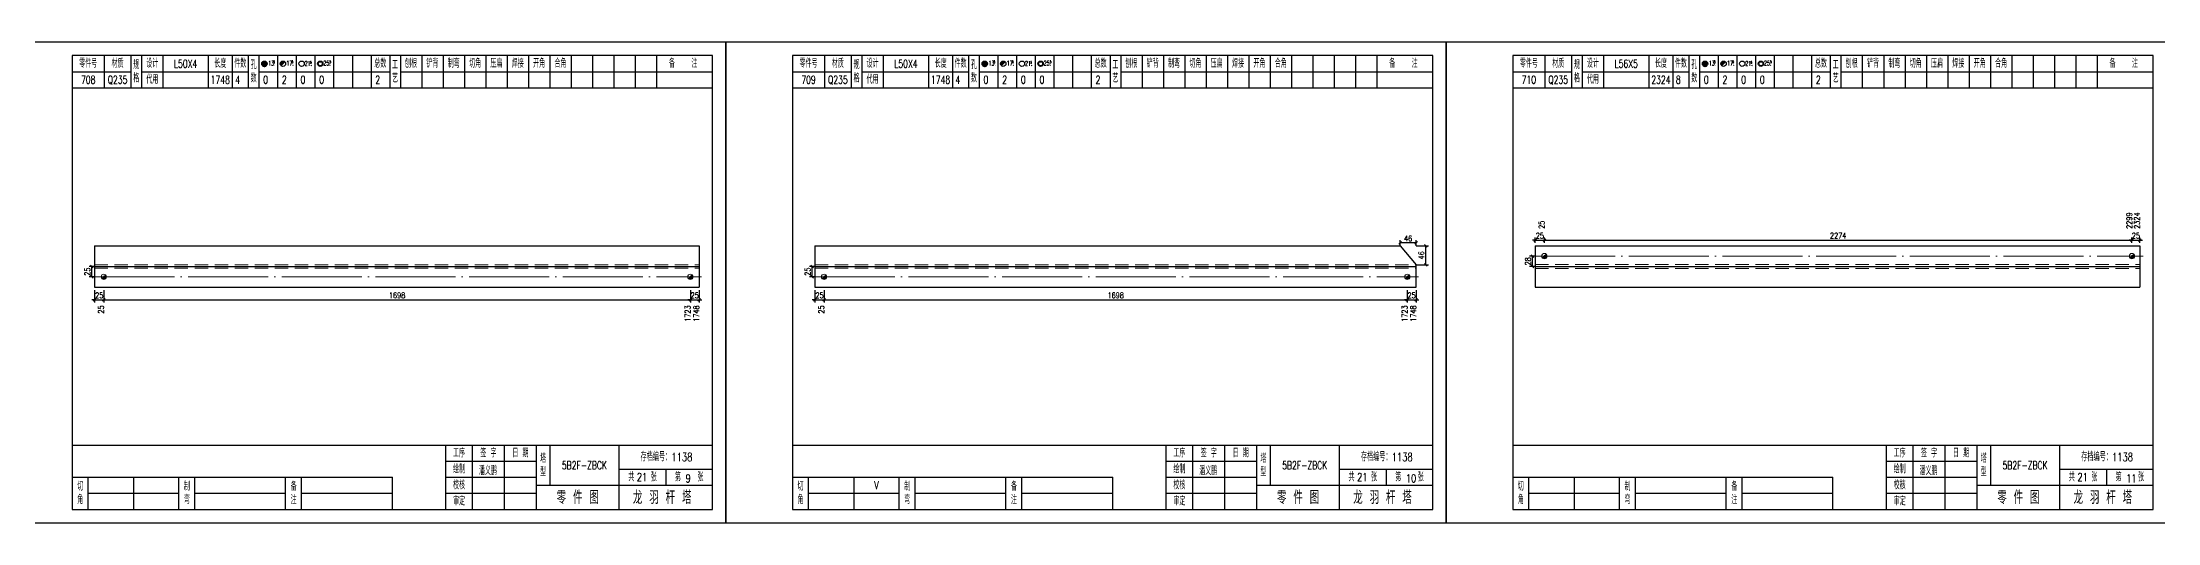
# Model space of a CAD drawing. Header units: millimetres. Extents: x 0 to 30240, y -10896 to -1348.
# Drawn here: x 2174 to 2967, y -5350 to -5170 of the extents above; entities that cross this region are included whole.
import ezdxf
from ezdxf.enums import TextEntityAlignment as Align

# ---------------------------------------------------------------- set-up
doc = ezdxf.new("R2010")
doc.units = ezdxf.units.MM
doc.header["$LTSCALE"] = 20
doc.header["$PDMODE"] = 1
doc.linetypes.add('DASHDOT2X', pattern=[1.75, 1.5, -0.125, 0, -0.125])
doc.linetypes.add('HIDDEN', pattern=[0.375, 0.25, -0.125])
for name, color, linetype, lineweight in [('1', 7, 'Continuous', 25), ('11', 3, 'Continuous', 13), ('2', 1, 'HIDDEN', 13), ('5', 1, 'Continuous', 13), ('7', 2, 'DASHDOT2X', 13)]:
    doc.layers.add(name, color=color, linetype=linetype, lineweight=lineweight)
doc.styles.get("Standard").update_dxf_attribs({"font": 'simplex', "width": 0.7, "bigfont": 'gbhzfs.shx'})
doc.styles.add('SYMBOL_TXT', font='txt.shx', dxfattribs={"width": 0.6})
doc.styles.add('TITLE_TXT', font='simplex.shx', dxfattribs={"width": 0.75, "height": 2.5, "bigfont": 'gbhzfs.shx'})
doc.dimstyles.get("Standard").update_dxf_attribs({"dimtxt": 2.1, "dimasz": 1, "dimexe": 1.05, "dimexo": 0, "dimgap": 0.63, "dimtad": 1, "dimzin": 0, "dimdsep": 46, "dimtxsty": 'standard', "dimblk": 'OBLIQUE', "dimblk1": 'OBLIQUE', "dimblk2": 'OBLIQUE', "dimcen": 0.09, "dimadec": 0, "dimazin": 0, "dimtfac": 1, "dimtdec": 1, "dimtix": 1, "dimtmove": 0, "dimatfit": 3, "dimfxl": 0, "dimtolj": 1, "dimtzin": 0, "dimarcsym": 0})
pattern_1 = [(0, (-3, 0), (0, 0.0125), [])]

# ---------------------------------------------------------------- blocks, each defined once
blk = doc.blocks.new('M12_HOLE')
h = blk.add_hatch()
h.set_pattern_fill('LINE', scale=0.1, style=0)
h.set_pattern_definition(pattern_1)
h.paths.add_polyline_path([(-5, 0, 1), (-1, 0, 1)])
at = {"color": 7}
blk.add_circle((-3, 0), 2, dxfattribs=at)
at = {"color": 7, "attachment_point": 1, "style": 'SYMBOL_TXT'}
for s, insert, char_height, width in [('13\\f??|b0|i0|c0|p54;.', (-0.1, 2.1), 3.5, 5.707), ('5', (3.7, 2.3), 1.8, 2.931)]:
    blk.add_mtext(s, dxfattribs=dict(at, insert=insert, char_height=char_height, width=width))
blk = doc.blocks.new('M16_HOLE')
h = blk.add_hatch()
h.set_pattern_fill('LINE', scale=0.1, style=0)
h.set_pattern_definition(pattern_1)
h.paths.add_polyline_path([(-1.6, 1.4, 0.668179), (-5, 0, 0.198912), (-4.4, -1.4)])
at = {"color": 7}
blk.add_circle((-3, 0), 2, dxfattribs=at)
at = {"color": 7, "attachment_point": 1, "style": 'SYMBOL_TXT'}
for s, insert, char_height, width in [('17.', (-0.4, 2.1), 3.5, 6.316), ('5', (3.6, 2.3), 1.8, 1.822)]:
    blk.add_mtext(s, dxfattribs=dict(at, insert=insert, char_height=char_height, width=width))
blk = doc.blocks.new('M20_HOLE')
at = {"color": 7}
blk.add_circle((-3, 0), 2, dxfattribs=at)
at = {"color": 7, "attachment_point": 1, "style": 'SYMBOL_TXT'}
for s, insert, char_height, width in [('21.', (-0.7, 2), 3.5, 6.074), ('5', (3.3, 2), 1.8, 1.458)]:
    blk.add_mtext(s, dxfattribs=dict(at, insert=insert, char_height=char_height, width=width))
blk = doc.blocks.new('M24_HOLE')
at = {"color": 7}
for radius in [2, 1.5]:
    blk.add_circle((-3, 0), radius, dxfattribs=at)
at = {"color": 7, "attachment_point": 1, "style": 'SYMBOL_TXT'}
for s, insert, char_height, width in [('25.', (-0.7, 2.1), 3.5, 2.429), ('5', (3.9, 2.3), 1.8, 1.944)]:
    blk.add_mtext(s, dxfattribs=dict(at, insert=insert, char_height=char_height, width=width))
blk = doc.blocks.new('JgCard')
for p, q in [((270, 180), (0, 180)), ((0, 180), (0, 0)), ((265, 175), (25, 175)), ((25, 175), (25, 5)), ((37, 175), (37, 163)), ((47, 175), (47, 163)), ((51, 175), (51, 163)), ((59, 175), (59, 163)), ((76, 175), (76, 163)), ((85, 175), (85, 163)), ((91, 175), (91, 163)), ((95, 175), (95, 163)), ((102, 175), (102, 163)), ((109, 175), (109, 163)), ((116, 175), (116, 163)), ((123, 175), (123, 163)), ((130, 175), (130, 163)), ((137, 175), (137, 163)), ((144, 175), (144, 163)), ((148, 175), (148, 163)), ((156, 175), (156, 163)), ((164, 175), (164, 163)), ((172, 175), (172, 163)), ((180, 175), (180, 163)), ((188, 175), (188, 163)), ((196, 175), (196, 163)), ((204, 175), (204, 163)), ((212, 175), (212, 163)), ((220, 175), (220, 163)), ((228, 175), (228, 163)), ((236, 175), (236, 163)), ((244, 175), (244, 163)), ((265, 5), (265, 175)), ((270, 0), (270, 180)), ((25, 169), (47, 169)), ((51, 169), (91, 169)), ((95, 169), (144, 169)), ((148, 169), (265, 169)), ((25, 163), (265, 163)), ((25, 29), (265, 29)), ((165, 5), (165, 29)), ((175, 5), (175, 29)), ((187, 5), (187, 29)), ((199, 5), (199, 29)), ((204, 29), (204, 14)), ((230, 5), (230, 29)), ((25, 17), (145, 17)), ((31, 5), (31, 17)), ((48, 17), (48, 5)), ((65, 5), (65, 17)), ((71, 5), (71, 17)), ((105, 5), (105, 17)), ((111, 5), (111, 17)), ((145, 5), (145, 17)), ((165, 23), (199, 23)), ((165, 17), (199, 17)), ((230, 20), (265, 20)), ((247.5, 20), (247.5, 14)), ((31, 11), (65, 11)), ((71, 11), (105, 11)), ((111, 11), (145, 11)), ((165, 11), (199, 11)), ((199, 14), (265, 14)), ((0, 0), (270, 0)), ((25, 5), (265, 5))]:
    blk.add_line(p, q)
blk.add_lwpolyline([(96.03, 171.99, -1), (98.03, 171.99, -1)], format="xyb", close=True)
blk.add_point((145, 96))
at = {"xscale": 0.5, "yscale": 0.5, "zscale": 0.5}
for name, p in [('M12_HOLE', (98.53, 171.99)), ('M16_HOLE', (105.5, 172)), ('M20_HOLE', (112.5, 172)), ('M24_HOLE', (119.5, 172))]:
    blk.add_blockref(name, p, dxfattribs=at)
at = {"style": 'TITLE_TXT', "width": 0.75}
for s, height, p in [('存档编号：1138', 3.076, (238.02, 23.07)), ('潘义鹏', 3, (177.45, 17.91)), ('龙 羽 杆 塔', 5, (235.17, 6.97))]:
    blk.add_text(s, height=height, dxfattribs=at).set_placement(p)
at = {"attachment_point": 5, "style": 'TITLE_TXT'}
for s, insert, char_height, width in [('零件号', (31, 172), 3, 15), ('材质', (42, 172), 3, 8), ('规格', (49, 169), 3, 4), ('代用', (55, 166), 3, 8), ('设计', (55, 172), 3, 8), ('长度', (80.5, 172), 3, 8), ('件数', (88, 172), 3, 6), ('孔数', (93, 169), 3, 4), ('总数', (140.5, 172), 3, 7), ('工\\P艺', (146, 169), 3, 4), ('刨根', (152, 172), 3, 8), ('铲背', (160, 172), 3, 8), ('制弯', (168, 172), 3, 8), ('切角', (176, 172), 3, 8), ('压扁', (184, 172), 3, 8), ('焊接', (192, 172), 3, 8), ('开角', (200, 172), 3, 8), ('合角', (208, 172), 3, 8), ('备    注', (254, 172), 3, 22), ('工序', (170, 26), 3, 10), ('签 字', (181, 26), 3, 12), ('日 期', (193, 26), 3, 12), ('塔\\P型', (201.5, 21.5), 3, 5), ('绘制', (170, 20), 3, 10), ('共    张', (238.75, 17), 3, 17.5), ('第    张', (256.25, 17), 3, 17.5), ('切\\P角', (28, 11), 3, 6), ('制\\P弯', (68, 11), 3, 6), ('备\\P注', (108, 11), 3, 6), ('校核', (170, 14), 3, 10), ('审定', (170, 8), 3, 10), ('零 件 图', (214.5, 9.5), 5, 31)]:
    blk.add_mtext(s, dxfattribs=dict(at, insert=insert, char_height=char_height, width=width))
blk = doc.blocks.new('M16')
for p, q in [((-0.71, -0.71), (0.71, 0.71)), ((-0.4, 0), (0.4, 0)), ((0, 0.4), (0, -0.4))]:
    blk.add_line(p, q)
blk.add_circle((0, 0), 1)
for radius in [0.8, 0.6, 0.4, 0.2]:
    blk.add_arc((0, 0), radius, 225, 45)
blk = doc.blocks.new('_Oblique')
at = {"color": 0, "linetype": 'ByBlock', "lineweight": -2}
blk.add_line((-0.5, -0.5), (0.5, 0.5), dxfattribs=at)
blk = doc.blocks.new('*D3225')
at = {"layer": '11', "color": 0, "lineweight": -2}
for p, q in [((2193.4, -5262.62), (2193.4, -5267.34)), ((2196.84, -5262.62), (2196.84, -5267.34)), ((2193.4, -5266.29), (2192.4, -5266.29)), ((2193.4, -5266.29), (2196.84, -5266.29)), ((2196.84, -5266.29), (2197.84, -5266.29))]:
    blk.add_line(p, q, dxfattribs=at)
at = {"layer": 'Defpoints', "color": 0}
for p in [(2193.4, -5262.62), (2196.84, -5262.62), (2196.84, -5266.29)]:
    blk.add_point(p, dxfattribs=at)
at = {"layer": '11', "color": 0, "lineweight": -2}
blk.add_blockref('_Oblique', (2193.4, -5266.29), dxfattribs=at)
at = {"layer": '11', "color": 0, "lineweight": -2, "rotation": 180}
blk.add_blockref('_Oblique', (2196.84, -5266.29), dxfattribs=at)
at = {"layer": '11', "color": 0, "insert": (2195.12, -5264.61), "char_height": 2.1, "attachment_point": 5}
blk.add_mtext('\\A1;25', dxfattribs=at)
blk = doc.blocks.new('*D3227')
at = {"layer": '11', "color": 0, "lineweight": -2}
for p, q in [((2416.7, -5262.62), (2416.7, -5267.34)), ((2420, -5262.62), (2420, -5267.34)), ((2416.7, -5266.29), (2415.7, -5266.29)), ((2416.7, -5266.29), (2420, -5266.29)), ((2420, -5266.29), (2421, -5266.29))]:
    blk.add_line(p, q, dxfattribs=at)
at = {"layer": 'Defpoints', "color": 0}
for p in [(2416.7, -5262.62), (2420, -5262.62), (2420, -5266.29)]:
    blk.add_point(p, dxfattribs=at)
at = {"layer": '11', "color": 0, "lineweight": -2}
blk.add_blockref('_Oblique', (2416.7, -5266.29), dxfattribs=at)
at = {"layer": '11', "color": 0, "lineweight": -2, "rotation": 180}
blk.add_blockref('_Oblique', (2420, -5266.29), dxfattribs=at)
at = {"layer": '11', "color": 0, "insert": (2418.35, -5264.61), "char_height": 2.1, "attachment_point": 5}
blk.add_mtext('\\A1;25', dxfattribs=at)
blk = doc.blocks.new('*D3229')
at = {"layer": '11', "color": 0, "lineweight": -2}
for p, q in [((2463.4, -5262.62), (2463.4, -5267.34)), ((2466.84, -5262.62), (2466.84, -5267.34)), ((2463.4, -5266.29), (2462.4, -5266.29)), ((2463.4, -5266.29), (2466.84, -5266.29)), ((2466.84, -5266.29), (2467.84, -5266.29))]:
    blk.add_line(p, q, dxfattribs=at)
at = {"layer": 'Defpoints', "color": 0}
for p in [(2463.4, -5262.62), (2466.84, -5262.62), (2466.84, -5266.29)]:
    blk.add_point(p, dxfattribs=at)
at = {"layer": '11', "color": 0, "lineweight": -2}
blk.add_blockref('_Oblique', (2463.4, -5266.29), dxfattribs=at)
at = {"layer": '11', "color": 0, "lineweight": -2, "rotation": 180}
blk.add_blockref('_Oblique', (2466.84, -5266.29), dxfattribs=at)
at = {"layer": '11', "color": 0, "insert": (2465.12, -5264.61), "char_height": 2.1, "attachment_point": 5}
blk.add_mtext('\\A1;25', dxfattribs=at)
blk = doc.blocks.new('*D3231')
at = {"layer": '11', "color": 0, "lineweight": -2}
for p, q in [((2685.43, -5262.62), (2685.43, -5267.34)), ((2688.7, -5262.62), (2688.7, -5267.34)), ((2685.43, -5266.29), (2684.43, -5266.29)), ((2685.43, -5266.29), (2688.7, -5266.29)), ((2688.7, -5266.29), (2689.7, -5266.29))]:
    blk.add_line(p, q, dxfattribs=at)
at = {"layer": 'Defpoints', "color": 0}
for p in [(2685.43, -5262.62), (2688.7, -5262.62), (2688.7, -5266.29)]:
    blk.add_point(p, dxfattribs=at)
at = {"layer": '11', "color": 0, "lineweight": -2}
blk.add_blockref('_Oblique', (2685.43, -5266.29), dxfattribs=at)
at = {"layer": '11', "color": 0, "lineweight": -2, "rotation": 180}
blk.add_blockref('_Oblique', (2688.7, -5266.29), dxfattribs=at)
at = {"layer": '11', "color": 0, "insert": (2687.06, -5264.61), "char_height": 2.1, "attachment_point": 5}
blk.add_mtext('\\A1;25', dxfattribs=at)
blk = doc.blocks.new('*D3233')
at = {"layer": '11', "color": 0, "lineweight": -2}
for p, q in [((2682.78, -5246.03), (2682.78, -5243.93)), ((2688.7, -5244.98), (2682.78, -5244.98)), ((2688.7, -5246.03), (2688.7, -5243.93))]:
    blk.add_line(p, q, dxfattribs=at)
at = {"layer": 'Defpoints', "color": 0}
for p in [(2682.78, -5244.98), (2682.78, -5246.03), (2688.7, -5246.03)]:
    blk.add_point(p, dxfattribs=at)
at = {"layer": '11', "color": 0, "lineweight": -2, "rotation": 180}
blk.add_blockref('_Oblique', (2682.78, -5244.98), dxfattribs=at)
at = {"layer": '11', "color": 0, "lineweight": -2}
blk.add_blockref('_Oblique', (2688.7, -5244.98), dxfattribs=at)
at = {"layer": '11', "color": 0, "insert": (2685.74, -5243.3), "char_height": 2.1, "attachment_point": 5}
blk.add_mtext('\\A1;46', dxfattribs=at)
blk = doc.blocks.new('*D3235')
at = {"layer": '11', "color": 0, "lineweight": -2}
for p, q in [((2733.4, -5243.93), (2732.4, -5243.93)), ((2733.4, -5244.98), (2733.4, -5242.88)), ((2733.4, -5243.93), (2736.84, -5243.93)), ((2736.84, -5244.98), (2736.84, -5242.88)), ((2736.84, -5243.93), (2737.84, -5243.93))]:
    blk.add_line(p, q, dxfattribs=at)
at = {"layer": 'Defpoints', "color": 0}
for p in [(2733.4, -5244.98), (2736.84, -5243.93), (2736.84, -5244.98)]:
    blk.add_point(p, dxfattribs=at)
at = {"layer": '11', "color": 0, "lineweight": -2}
blk.add_blockref('_Oblique', (2733.4, -5243.93), dxfattribs=at)
at = {"layer": '11', "color": 0, "lineweight": -2, "rotation": 180}
blk.add_blockref('_Oblique', (2736.84, -5243.93), dxfattribs=at)
at = {"layer": '11', "color": 0, "insert": (2735.12, -5242.25), "char_height": 2.1, "attachment_point": 5}
blk.add_mtext('\\A1;25', dxfattribs=at)
blk = doc.blocks.new('*D3237')
at = {"layer": '11', "color": 0, "lineweight": -2}
for p, q in [((2957.06, -5243.93), (2956.06, -5243.93)), ((2957.06, -5244.98), (2957.06, -5242.88)), ((2957.06, -5243.93), (2960, -5243.93)), ((2960, -5244.98), (2960, -5242.88)), ((2960, -5243.93), (2961, -5243.93))]:
    blk.add_line(p, q, dxfattribs=at)
at = {"layer": 'Defpoints', "color": 0}
for p in [(2957.06, -5244.98), (2960, -5243.93), (2960, -5244.98)]:
    blk.add_point(p, dxfattribs=at)
at = {"layer": '11', "color": 0, "lineweight": -2}
blk.add_blockref('_Oblique', (2957.06, -5243.93), dxfattribs=at)
at = {"layer": '11', "color": 0, "lineweight": -2, "rotation": 180}
blk.add_blockref('_Oblique', (2960, -5243.93), dxfattribs=at)
at = {"layer": '11', "color": 0, "insert": (2958.53, -5242.25), "char_height": 2.1, "attachment_point": 5}
blk.add_mtext('\\A1;25', dxfattribs=at)

msp = doc.modelspace()

# ---------------------------------------------------------------- linework, layer by layer
at = {"layer": '1'}
for p, q in [((2193.4, -5246.027), (2193.4, -5261.567)), ((2193.4, -5246.027), (2420, -5246.027)), ((2420, -5246.027), (2420, -5261.567)), ((2463.4, -5246.027), (2463.4, -5261.567)), ((2463.4, -5246.027), (2682.775, -5246.027)), ((2682.775, -5246.027), (2688.7, -5253.175)), ((2733.4, -5246.027), (2733.4, -5261.567)), ((2733.4, -5246.027), (2960, -5246.027)), ((2960, -5246.027), (2960, -5261.567)), ((2193.4, -5253.797), (2420, -5253.797)), ((2463.4, -5253.797), (2688.7, -5253.797)), ((2688.7, -5253.797), (2688.7, -5253.175)), ((2688.7, -5261.567), (2688.7, -5253.797)), ((2733.4, -5253.797), (2960, -5253.797)), ((2193.4, -5261.567), (2420, -5261.567)), ((2463.4, -5261.567), (2688.7, -5261.567)), ((2733.4, -5261.567), (2960, -5261.567))]:
    msp.add_line(p, q, dxfattribs=at)
at = {"layer": '2'}
for p, q in [((2193.4, -5253.175), (2420, -5253.175)), ((2193.4, -5254.418), (2420, -5254.418)), ((2463.4, -5253.175), (2688.7, -5253.175)), ((2463.4, -5254.418), (2688.7, -5254.418)), ((2733.4, -5253.103), (2960, -5253.103)), ((2733.4, -5254.491), (2960, -5254.491))]:
    msp.add_line(p, q, dxfattribs=at)
at = {"layer": '7'}
for p, q in [((2733.4, -5249.912), (2961.26, -5249.912)), ((2193.4, -5257.682), (2420.895, -5257.682)), ((2463.4, -5257.682), (2689.626, -5257.682))]:
    msp.add_line(p, q, dxfattribs=at)

# ---------------------------------------------------------------- block references
at = {"layer": '1'}
for p in [(2160, -5349.797), (2430, -5349.797), (2700, -5349.797)]:
    msp.add_blockref('JgCard', p, dxfattribs=at)
at = {"layer": '5'}
for p in [(2736.84, -5249.912), (2957.06, -5249.912), (2196.84, -5257.682), (2416.695, -5257.682), (2466.84, -5257.682), (2685.426, -5257.682)]:
    msp.add_blockref('M16', p, dxfattribs=at)

# ---------------------------------------------------------------- texts
at = {"style": 'TITLE_TXT', "width": 0.75}
for s, p in [('21', (2396.659, -5334.189)), ('9', (2414.916, -5334.688)), ('21', (2666.659, -5334.189)), ('10', (2684.916, -5334.688)), ('21', (2936.659, -5334.189)), ('11', (2954.916, -5334.688))]:
    msp.add_text(s, height=3, dxfattribs=at).set_placement(p)
at = {"layer": '1', "width": 0.7}
for s, p in [('L50X4', (2227.5, -5177.797)), ('L50X4', (2497.5, -5177.797)), ('L56X5', (2767.5, -5177.797)), ('708', (2191, -5183.797)), ('Q235', (2202, -5183.797)), ('1748', (2240.5, -5183.797)), ('4', (2247, -5183.797)), ('0', (2257.5, -5183.797)), ('2', (2264.5, -5183.797)), ('0', (2271.5, -5183.797)), ('0', (2278.5, -5183.797)), ('2', (2299.5, -5183.797)), ('709', (2461, -5183.797)), ('Q235', (2472, -5183.797)), ('1748', (2510.5, -5183.797)), ('4', (2517, -5183.797)), ('0', (2527.5, -5183.797)), ('2', (2534.5, -5183.797)), ('0', (2541.5, -5183.797)), ('0', (2548.5, -5183.797)), ('2', (2569.5, -5183.797)), ('710', (2731, -5183.797)), ('Q235', (2742, -5183.797)), ('2324', (2780.5, -5183.797)), ('8', (2787, -5183.797)), ('0', (2797.5, -5183.797)), ('2', (2804.5, -5183.797)), ('0', (2811.5, -5183.797)), ('0', (2818.5, -5183.797)), ('2', (2839.5, -5183.797)), ('V', (2486.5, -5335.797))]:
    msp.add_text(s, height=3, dxfattribs=at).set_placement(p, align=Align.MIDDLE_CENTER)
for s, p in [('25', (2736.829, -5239.727)), ('2299', (2957.108, -5239.727)), ('2324', (2960, -5239.727))]:
    msp.add_text(s, height=2.1, rotation=90, dxfattribs=at).set_placement(p)
for s, p in [('25', (2196.84, -5268.392)), ('1723', (2416.76, -5268.392)), ('1748', (2420, -5268.392)), ('25', (2466.84, -5268.392)), ('1723', (2685.493, -5268.392)), ('1748', (2688.7, -5268.392))]:
    msp.add_text(s, height=2.1, rotation=90, dxfattribs=at).set_placement(p, align=Align.RIGHT)
at = {"layer": '1', "char_height": 3, "width": 26, "attachment_point": 5}
for insert in [(2377, -5328.297), (2647, -5328.297), (2917, -5328.297)]:
    msp.add_mtext('5B2F-ZBCK', dxfattribs=dict(at, insert=insert))

# ---------------------------------------------------------------- dimensions: what is measured, and where the dimension line sits
at = {"layer": '1'}
for base, p1, p2, text in [((2192.35, -5253.797), (2193.35, -5257.682), (2193.35, -5253.797), '25'), ((2462.35, -5253.797), (2463.35, -5257.682), (2463.35, -5253.797), '25'), ((2732.35, -5249.912), (2733.35, -5253.797), (2733.35, -5249.912), '28')]:
    msp.add_linear_dim(base=base, p1=p1, p2=p2, angle=90, text=text, dimstyle='standard', dxfattribs=at).render()
at = {"layer": '11'}
for base, p1, p2, text, picture, middle in [((2736.84, -5243.927), (2733.4, -5244.977), (2736.84, -5244.977), '25', '*D3235', (2735.12, -5242.247)), ((2960, -5243.927), (2957.06, -5244.977), (2960, -5244.977), '25', '*D3237', (2958.53, -5242.247)), ((2682.775, -5244.977), (2688.7, -5246.027), (2682.775, -5246.027), '46', '*D3233', (2685.738, -5243.297)), ((2196.84, -5266.292), (2193.4, -5262.617), (2196.84, -5262.617), '25', '*D3225', (2195.12, -5264.612)), ((2420, -5266.292), (2416.695, -5262.617), (2420, -5262.617), '25', '*D3227', (2418.348, -5264.612)), ((2466.84, -5266.292), (2463.4, -5262.617), (2466.84, -5262.617), '25', '*D3229', (2465.12, -5264.612)), ((2688.7, -5266.292), (2685.426, -5262.617), (2688.7, -5262.617), '25', '*D3231', (2687.063, -5264.612))]:
    dim = msp.add_linear_dim(base=base, p1=p1, p2=p2, text=text, dimstyle='standard', dxfattribs=at)
    dim.commit()
    dim.dimension.update_dxf_attribs({"geometry": picture, "text_midpoint": middle})
for base, p1, p2, text in [((2957.06, -5243.927), (2736.84, -5244.977), (2957.06, -5244.977), '2274'), ((2416.695, -5266.292), (2196.84, -5262.617), (2416.695, -5262.617), '1698'), ((2685.426, -5266.292), (2466.84, -5262.617), (2685.426, -5262.617), '1698')]:
    msp.add_linear_dim(base=base, p1=p1, p2=p2, text=text, dimstyle='standard', dxfattribs=at).render()
msp.add_linear_dim(base=(2692.375, -5246.027), p1=(2688.7, -5253.175), p2=(2688.7, -5246.027), angle=90, text='46', dimstyle='standard', dxfattribs=at).render()

doc.saveas('drawing.dxf')
